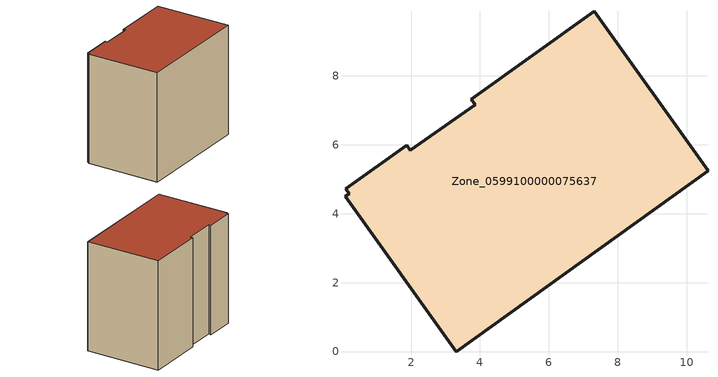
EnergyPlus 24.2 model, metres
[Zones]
Zone_0599100000075637
 floor ground (C_G): 0.11,4.72 1.88,5.98 1.98,5.84 3.86,7.17 3.75,7.32 7.32,9.87 10.62,5.25 3.32,0 0.1,4.51 0.2,4.59 z0
 wall outside (C_F): 10.62,5.25 7.32,9.87 3.75,7.32 3.86,7.17 1.98,5.84 1.88,5.98 0.11,4.72 0.2,4.59 0.1,4.51 3.32,0 10.62,5.25 z0:8.22
 roof outside (C_R): 1.88,5.98 0.11,4.72 0.2,4.59 0.1,4.51 3.32,0 10.62,5.25 7.32,9.87 3.75,7.32 3.86,7.17 1.98,5.84 z8.22
[BUILDING]
Pand.0599100000075637: North Axis=0; Terrain=City; Loads Convergence Tolerance Value=0.04; Temperature Convergence Tolerance Value=0.4; Solar Distribution=FullExterior; Maximum Number of Warmup Days=25; Minimum Number of Warmup Days=1
[Site:Location]
Rotterdam.The.Hague.AP_ZH_NLD Design_Conditions: Latitude=51.96; Longitude=4.45; Time Zone=1; Elevation=-4.5
[SITE:GROUNDTEMPERATURE:BUILDINGSURFACE]
18, 18, 18, 18, 18, 18, 18, 18, 18, 18, 18, 18
[MATERIAL] Thermal Absorptance=0.9; Solar Absorptance=0.7; Visible Absorptance=0.7
Name | Roughness | Thickness | Conductivity | Density | Specific Heat
G.TC.1975-1991 | MediumSmooth | 0.15 | 0.288461 | 540 | 1210
F.TC.1975-1991 | Rough | 0.3 | 0.230769 | 1920 | 840
R.TC.1975-1991 | MediumRough | 0.2 | 0.153846 | 1500 | 1000
[CONSTRUCTION]
C_G: G.TC.1975-1991
C_F: F.TC.1975-1991
C_R: R.TC.1975-1991
[ZONE]
Zone_0599100000075637: Type=1; Multiplier=1; Ceiling Height=Autocalculate; Volume=Autocalculate; Floor Area=autocalculate; Part of Total Floor Area=Yes
[ZONEINFILTRATION:DESIGNFLOWRATE]
Infil_Zone_0599100000075637: Zone or ZoneList or Space or SpaceList=Zone_0599100000075637; Schedule=AlwaysOn; Design Flow Rate Calculation Method=Flow/Area; Flow Rate per Floor Area=0.003; Constant Term Coefficient=1; Temperature Term Coefficient=0; Velocity Term Coefficient=0; Velocity Squared Term Coefficient=0
[HVACTEMPLATE:ZONE:IDEALLOADSAIRSYSTEM]
Zone_0599100000075637: Maximum Heating Supply Air Temperature=50; Minimum Cooling Supply Air Temperature=13; Maximum Heating Supply Air Humidity Ratio=0.0156; Minimum Cooling Supply Air Humidity Ratio=0.0077; Heating Limit=NoLimit; Cooling Limit=NoLimit; Dehumidification Control Type=ConstantSensibleHeatRatio; Cooling Sensible Heat Ratio=0.7; Dehumidification Setpoint=60; Humidification Control Type=None; Humidification Setpoint=30; Outdoor Air Method=None; Outdoor Air Flow Rate per Person=0.00944; Outdoor Air Flow Rate per Zone Floor Area=0; Outdoor Air Flow Rate per Zone=0; Demand Controlled Ventilation Type=None; Outdoor Air Economizer Type=NoEconomizer; Heat Recovery Type=None; Sensible Heat Recovery Effectiveness=0.7; Latent Heat Recovery Effectiveness=0.65
[ZONECONTROL:THERMOSTAT]
ThermostatControl_Zone_0599100000075637: Zone or ZoneList=Zone_0599100000075637; Control Type Schedule=DualSetpointControlType; Control 1=Thermostat_Zone_0599100000075637; Temperature Difference Between Cutout And Setpoint=0
[THERMOSTATSETPOINT:DUALSETPOINT]
Thermostat_Zone_0599100000075637: Heating Setpoint Temperature Schedule=HeatingSetpoint_Zone_0599100000075637; Cooling Setpoint Temperature Schedule=CoolingSetpoint_Zone_0599100000075637
[SCHEDULE:COMPACT]
HeatingSetpoint_Zone_0599100000075637: Through: 12/31, For: AllDays, Until: 24:00, 21
CoolingSetpoint_Zone_0599100000075637: Through: 12/31, For: AllDays, Until: 24:00, 24
DualSetpointControlType: Through: 12/31, For: AllDays, Until: 24:00, 4
AlwaysOn: Through: 12/31, For: AllDays, Until: 24:00, 1
